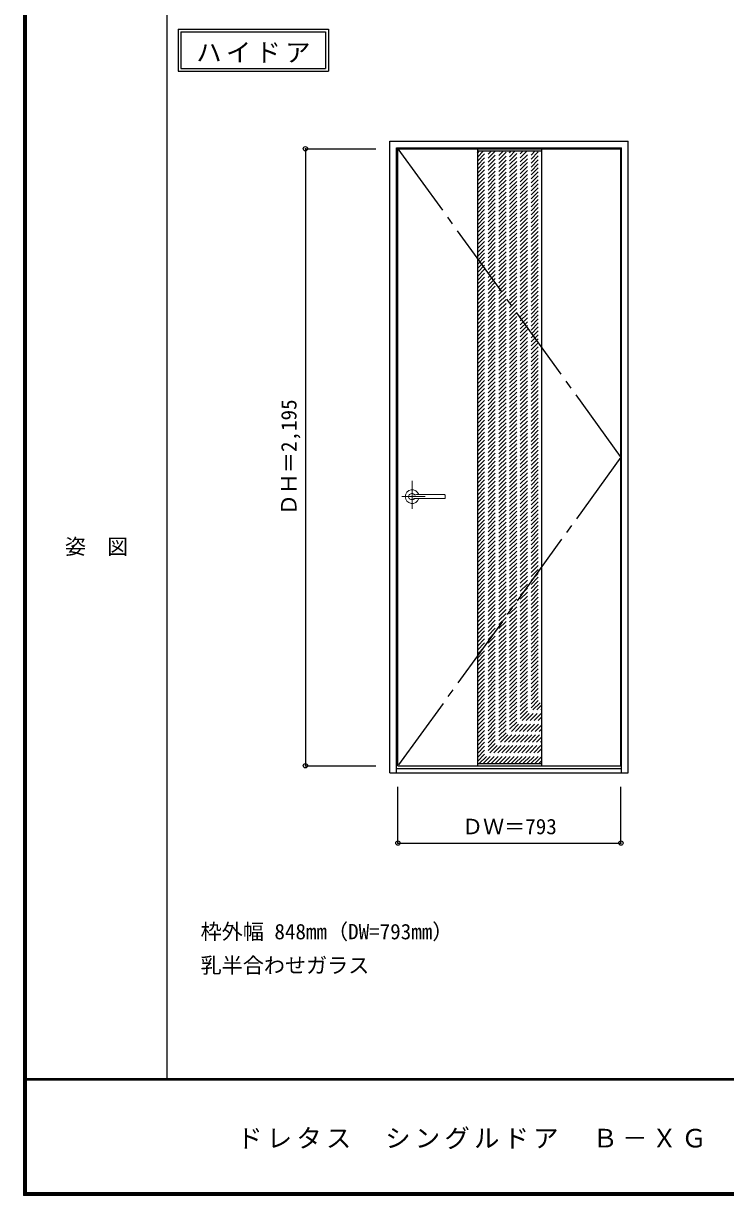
# Model space of a CAD drawing. Units: millimetres, scale not verified. Extents: x -6000 to 5700, y -4307 to 4175.
# Drawn here: x -6000 to -3503, y -4205 to -36 of the extents above; entities that cross this region are included whole.
import ezdxf
from ezdxf.enums import TextEntityAlignment as Align

# ---------------------------------------------------------------- set-up
doc = ezdxf.new("R2010")
doc.units = ezdxf.units.MM
doc.header["$LTSCALE"] = 30
doc.header["$PDMODE"] = 32
doc.header["$PDSIZE"] = 15
for name, pattern in [('CHAIN1', [8, 5, -1, 1, -1]), ('CHAIN2', [12, 9, -1, 1, -1]), ('DASHED1', [1.8, 1.2, -0.6])]:
    doc.linetypes.add(name, pattern=pattern)
for name, color, linetype in [('0-2_扉', 3, 'Continuous'), ('0-3_仕上げ', 3, 'Continuous'), ('0-4_枠', 3, 'Continuous'), ('0-7', 7, 'CHAIN2'), ('0-A_文字', 7, 'Continuous'), ('0-B_寸法', 7, 'Continuous'), ('0-C_ハッチ', 4, 'DASHED1'), ('F-1_枠', 6, 'Continuous'), ('F-A_文字', 7, 'Continuous')]:
    doc.layers.add(name, color=color, linetype=linetype)
doc.layers.add('0-5_レバー', color=7, linetype='Continuous', lineweight=18)
doc.styles.add('ＭＳ ゴシック', font='')
doc.styles.get('ＭＳ ゴシック').set_extended_font_data('MS Gothic')

msp = doc.modelspace()

# ---------------------------------------------------------------- linework, layer by layer
at = {"layer": '0-2_扉'}
for p, q in [((-4668.4, -481.25), (-3875.4, -481.25)), ((-4668.4, -2676.25), (-4668.4, -481.25)), ((-3875.4, -2676.25), (-3875.4, -481.25)), ((-4668.4, -2676.25), (-3875.4, -2676.25))]:
    msp.add_line(p, q, dxfattribs=at)
at = {"layer": '0-3_仕上げ'}
for p, q in [((-4385.9, -481.25), (-4385.9, -2676.25)), ((-4157.9, -481.25), (-4157.9, -2676.25))]:
    msp.add_line(p, q, dxfattribs=at)
at = {"layer": '0-3_仕上げ', "color": 7}
for p, q in [((-4385.9, -489.25), (-4157.9, -489.25)), ((-4385.9, -2668.25), (-4157.9, -2668.25))]:
    msp.add_line(p, q, dxfattribs=at)
at = {"layer": '0-4_枠'}
for p, q in [((-4697.4, -454.25), (-3849.4, -454.25)), ((-4697.4, -2701.25), (-4697.4, -454.25)), ((-3849.4, -2701.25), (-3849.4, -454.25)), ((-4673.4, -478.25), (-3873.4, -478.25)), ((-4673.4, -2701.25), (-4673.4, -478.25)), ((-3873.4, -2701.25), (-3873.4, -478.25)), ((-4697.4, -2701.25), (-3849.4, -2701.25)), ((-4673.4, -2686.25), (-3873.4, -2686.25))]:
    msp.add_line(p, q, dxfattribs=at)
at = {"layer": '0-5_レバー', "color": 4, "linetype": 'CHAIN1'}
for p, q in [((-4617.9, -1662.29), (-4617.9, -1762.14)), ((-4571.1, -1718.75), (-4654.12, -1718.75))]:
    msp.add_line(p, q, dxfattribs=at)
at = {"layer": '0-5_レバー'}
for q in [(-4500.9, -1713.26), (-4500.9, -1724.25)]:
    msp.add_line((-4500.9, -1718.75), q, dxfattribs=at)
for points in [[(-4607.94, -1711.76), (-4608.71, -1710.97), (-4610.68, -1709.6), (-4612.92, -1708.59), (-4615.36, -1707.96), (-4617.9, -1707.75), (-4620.44, -1707.96), (-4622.87, -1708.59), (-4625.12, -1709.6), (-4627.09, -1710.97), (-4628.71, -1712.64), (-4629.91, -1714.54), (-4630.65, -1716.6), (-4630.9, -1718.75), (-4630.65, -1720.9), (-4629.91, -1722.96), (-4628.71, -1724.86), (-4627.09, -1726.53), (-4625.12, -1727.9), (-4622.87, -1728.91), (-4620.44, -1729.54), (-4617.9, -1729.75), (-4615.36, -1729.54), (-4612.92, -1728.91), (-4610.68, -1727.9), (-4608.71, -1726.53), (-4607.94, -1725.74)], [(-4502.4, -1711.75), (-4512.13, -1711.75), (-4522.31, -1711.75), (-4531.91, -1711.75), (-4540.9, -1711.75), (-4549.31, -1711.75), (-4557.12, -1711.75), (-4563.94, -1711.75), (-4570.24, -1711.75), (-4576, -1711.75), (-4581.25, -1711.75), (-4586.04, -1711.75), (-4590.69, -1711.75), (-4594.9, -1711.75), (-4598.65, -1711.75), (-4600.65, -1711.75), (-4602.5, -1711.75), (-4604.51, -1711.76), (-4606.92, -1711.76), (-4608.41, -1711.76), (-4609.95, -1711.76), (-4611.47, -1711.76), (-4612.57, -1711.76), (-4613.03, -1711.76), (-4613.03, -1711.77)], [(-4612.88, -1725.74), (-4612.75, -1725.74), (-4612.31, -1725.74), (-4611.59, -1725.74), (-4610.57, -1725.74), (-4609.31, -1725.74), (-4607.96, -1725.74), (-4605.1, -1725.74), (-4602.12, -1725.75), (-4599.1, -1725.75), (-4596.06, -1725.75), (-4592.99, -1725.75), (-4589.91, -1725.75), (-4585.91, -1725.75), (-4581.5, -1725.75), (-4576.53, -1725.75), (-4571, -1725.75), (-4564.91, -1725.75), (-4558.26, -1725.75), (-4551.05, -1725.75), (-4542.46, -1725.75), (-4533.2, -1725.75), (-4523.26, -1725.75), (-4512.65, -1725.75), (-4502.4, -1725.75)], [(-4502.4, -1711.75), (-4511.48, -1711.75), (-4511.88, -1711.75)]]:
    msp.add_lwpolyline(points, dxfattribs=at)
for centre, radius, start, end in [((-4617.9, -1718.75), 24.55, 16.59952, 343.36736), ((-4502.4, -1713.25), 1.5, 0.00847, 89.9163), ((-4502.4, -1713.25), 1.5, 360, 90.17419), ((-4502.4, -1724.25), 1.5, 270.16419, 0), ((-4502.4, -1724.25), 1.5, 269.91059, 359.99153)]:
    msp.add_arc(centre, radius, start, end, dxfattribs=at)
at = {"layer": '0-7'}
msp.add_lwpolyline([(-4668.4, -481.25), (-3875.4, -1578.75), (-4668.4, -2676.25)], dxfattribs=at)
at = {"layer": '0-A_文字'}
for p, q in [((-5450, -55.5), (-5450, -205.5)), ((-5440, -65.5), (-4925.67, -65.5)), ((-4925.67, -65.5), (-4925.67, -195.5)), ((-5450, -205.5), (-4915.67, -205.5))]:
    msp.add_line(p, q, dxfattribs=at)
for points in [[(-5450, -55.5), (-4915.67, -55.5), (-4915.67, -205.5)], [(-5440, -65.5), (-5440, -195.5), (-4925.67, -195.5)]]:
    msp.add_lwpolyline(points, dxfattribs=at)
at = {"layer": '0-B_寸法', "color": 4}
for p, q in [((-4997.4, -481.25), (-4747.4, -481.25)), ((-4997.4, -481.25), (-4997.4, -2676.25)), ((-4997.4, -2676.25), (-4747.4, -2676.25)), ((-4668.4, -2951.25), (-4668.4, -2751.25)), ((-3875.4, -2951.25), (-3875.4, -2751.25)), ((-4668.4, -2951.25), (-3875.4, -2951.25))]:
    msp.add_line(p, q, dxfattribs=at)
at = {"layer": '0-B_寸法'}
for p in [(-4997.4, -481.25), (-4997.4, -2676.25), (-4668.4, -2951.25), (-3875.4, -2951.25)]:
    msp.add_point(p, dxfattribs=at)
at = {"layer": '0-C_ハッチ'}
for p, q in [((-4385.9, -708.94), (-4166.21, -489.25)), ((-4385.9, -694.8), (-4180.35, -489.25)), ((-4385.9, -680.66), (-4194.49, -489.25)), ((-4385.9, -666.52), (-4208.63, -489.25)), ((-4385.9, -652.38), (-4222.77, -489.25)), ((-4385.9, -638.23), (-4236.92, -489.25)), ((-4385.9, -624.09), (-4251.06, -489.25)), ((-4385.9, -609.95), (-4265.2, -489.25)), ((-4385.9, -595.81), (-4279.34, -489.25)), ((-4385.9, -581.67), (-4293.48, -489.25)), ((-4385.9, -567.52), (-4307.63, -489.25)), ((-4385.9, -553.38), (-4321.77, -489.25)), ((-4385.9, -539.24), (-4335.91, -489.25)), ((-4385.9, -525.1), (-4350.05, -489.25)), ((-4385.9, -510.95), (-4364.2, -489.25)), ((-4385.9, -496.81), (-4378.34, -489.25)), ((-4385.9, -723.09), (-4157.9, -495.09)), ((-4385.9, -737.23), (-4157.9, -509.23)), ((-4385.9, -751.37), (-4157.9, -523.37)), ((-4385.9, -765.51), (-4157.9, -537.51)), ((-4385.9, -779.66), (-4157.9, -551.66)), ((-4385.9, -793.8), (-4157.9, -565.8)), ((-4385.9, -807.94), (-4157.9, -579.94)), ((-4385.9, -822.08), (-4157.9, -594.08)), ((-4385.9, -836.22), (-4157.9, -608.22)), ((-4385.9, -850.37), (-4157.9, -622.37)), ((-4385.9, -864.51), (-4157.9, -636.51)), ((-4385.9, -878.65), (-4157.9, -650.65)), ((-4385.9, -892.79), (-4157.9, -664.79)), ((-4385.9, -906.93), (-4157.9, -678.93)), ((-4385.9, -921.08), (-4157.9, -693.08)), ((-4385.9, -935.22), (-4157.9, -707.22)), ((-4385.9, -949.36), (-4157.9, -721.36)), ((-4385.9, -963.5), (-4157.9, -735.5)), ((-4385.9, -977.65), (-4157.9, -749.65)), ((-4385.9, -991.79), (-4157.9, -763.79)), ((-4385.9, -1005.93), (-4157.9, -777.93)), ((-4385.9, -1020.07), (-4157.9, -792.07)), ((-4385.9, -1034.21), (-4157.9, -806.21)), ((-4385.9, -1048.36), (-4157.9, -820.36)), ((-4385.9, -1062.5), (-4157.9, -834.5)), ((-4385.9, -1076.64), (-4157.9, -848.64)), ((-4385.9, -1090.78), (-4157.9, -862.78)), ((-4385.9, -1104.92), (-4157.9, -876.92)), ((-4385.9, -1119.07), (-4157.9, -891.07)), ((-4385.9, -1133.21), (-4157.9, -905.21)), ((-4385.9, -1147.35), (-4157.9, -919.35)), ((-4385.9, -1161.49), (-4157.9, -933.49)), ((-4385.9, -1175.64), (-4157.9, -947.64)), ((-4385.9, -1189.78), (-4157.9, -961.78)), ((-4385.9, -1203.92), (-4157.9, -975.92)), ((-4385.9, -1218.06), (-4157.9, -990.06)), ((-4385.9, -1232.2), (-4157.9, -1004.2)), ((-4385.9, -1246.35), (-4157.9, -1018.35)), ((-4385.9, -1260.49), (-4157.9, -1032.49)), ((-4385.9, -1274.63), (-4157.9, -1046.63)), ((-4385.9, -1288.77), (-4157.9, -1060.77)), ((-4385.9, -1302.91), (-4157.9, -1074.91)), ((-4385.9, -1317.06), (-4157.9, -1089.06)), ((-4385.9, -1331.2), (-4157.9, -1103.2)), ((-4385.9, -1345.34), (-4157.9, -1117.34)), ((-4385.9, -1359.48), (-4157.9, -1131.48)), ((-4385.9, -1373.62), (-4157.9, -1145.62)), ((-4385.9, -1387.77), (-4157.9, -1159.77)), ((-4385.9, -1401.91), (-4157.9, -1173.91)), ((-4385.9, -1416.05), (-4157.9, -1188.05)), ((-4385.9, -1430.19), (-4157.9, -1202.19)), ((-4385.9, -1444.34), (-4157.9, -1216.34)), ((-4385.9, -1458.48), (-4157.9, -1230.48)), ((-4385.9, -1472.62), (-4157.9, -1244.62)), ((-4385.9, -1486.76), (-4157.9, -1258.76)), ((-4385.9, -1500.9), (-4157.9, -1272.9)), ((-4385.9, -1515.05), (-4157.9, -1287.05)), ((-4385.9, -1529.19), (-4157.9, -1301.19)), ((-4385.9, -1543.33), (-4157.9, -1315.33)), ((-4385.9, -1557.47), (-4157.9, -1329.47)), ((-4385.9, -1571.61), (-4157.9, -1343.61)), ((-4385.9, -1585.76), (-4157.9, -1357.76)), ((-4385.9, -1599.9), (-4157.9, -1371.9)), ((-4385.9, -1614.04), (-4157.9, -1386.04)), ((-4385.9, -1628.18), (-4157.9, -1400.18)), ((-4385.9, -1642.33), (-4157.9, -1414.33)), ((-4385.9, -1656.47), (-4157.9, -1428.47)), ((-4385.9, -1670.61), (-4157.9, -1442.61)), ((-4385.9, -1684.75), (-4157.9, -1456.75)), ((-4385.9, -1698.89), (-4157.9, -1470.89)), ((-4385.9, -1713.04), (-4157.9, -1485.04)), ((-4385.9, -1727.18), (-4157.9, -1499.18)), ((-4385.9, -1741.32), (-4157.9, -1513.32)), ((-4385.9, -1755.46), (-4157.9, -1527.46)), ((-4385.9, -1769.6), (-4157.9, -1541.6)), ((-4385.9, -1783.75), (-4157.9, -1555.75)), ((-4385.9, -1797.89), (-4157.9, -1569.89)), ((-4385.9, -1812.03), (-4157.9, -1584.03)), ((-4385.9, -1826.17), (-4157.9, -1598.17)), ((-4385.9, -1840.32), (-4157.9, -1612.32)), ((-4385.9, -1854.46), (-4157.9, -1626.46)), ((-4385.9, -1868.6), (-4157.9, -1640.6)), ((-4385.9, -1882.74), (-4157.9, -1654.74)), ((-4385.9, -1896.88), (-4157.9, -1668.88)), ((-4385.9, -1911.03), (-4157.9, -1683.03)), ((-4385.9, -1925.17), (-4157.9, -1697.17)), ((-4385.9, -1939.31), (-4157.9, -1711.31)), ((-4385.9, -1953.45), (-4157.9, -1725.45)), ((-4385.9, -1967.59), (-4157.9, -1739.59)), ((-4385.9, -1981.74), (-4157.9, -1753.74)), ((-4385.9, -1995.88), (-4157.9, -1767.88)), ((-4385.9, -2010.02), (-4157.9, -1782.02)), ((-4385.9, -2024.16), (-4157.9, -1796.16)), ((-4385.9, -2038.31), (-4157.9, -1810.31)), ((-4385.9, -2052.45), (-4157.9, -1824.45)), ((-4385.9, -2066.59), (-4157.9, -1838.59)), ((-4385.9, -2080.73), (-4157.9, -1852.73)), ((-4385.9, -2094.87), (-4157.9, -1866.87)), ((-4385.9, -2109.02), (-4157.9, -1881.02)), ((-4385.9, -2123.16), (-4157.9, -1895.16)), ((-4385.9, -2137.3), (-4157.9, -1909.3)), ((-4385.9, -2151.44), (-4157.9, -1923.44)), ((-4385.9, -2165.58), (-4157.9, -1937.58)), ((-4385.9, -2179.73), (-4157.9, -1951.73)), ((-4385.9, -2193.87), (-4157.9, -1965.87)), ((-4385.9, -2208.01), (-4157.9, -1980.01)), ((-4385.9, -2222.15), (-4157.9, -1994.15)), ((-4385.9, -2236.3), (-4157.9, -2008.3)), ((-4385.9, -2250.44), (-4157.9, -2022.44)), ((-4385.9, -2264.58), (-4157.9, -2036.58)), ((-4385.9, -2278.72), (-4157.9, -2050.72)), ((-4385.9, -2292.86), (-4157.9, -2064.86)), ((-4385.9, -2307.01), (-4157.9, -2079.01)), ((-4385.9, -2321.15), (-4157.9, -2093.15)), ((-4385.9, -2335.29), (-4157.9, -2107.29)), ((-4385.9, -2349.43), (-4157.9, -2121.43)), ((-4385.9, -2363.57), (-4157.9, -2135.57)), ((-4385.9, -2377.72), (-4157.9, -2149.72)), ((-4385.9, -2391.86), (-4157.9, -2163.86)), ((-4385.9, -2406), (-4157.9, -2178)), ((-4385.9, -2420.14), (-4157.9, -2192.14)), ((-4385.9, -2434.29), (-4157.9, -2206.29)), ((-4385.9, -2448.43), (-4157.9, -2220.43)), ((-4385.9, -2462.57), (-4157.9, -2234.57)), ((-4385.9, -2476.71), (-4157.9, -2248.71)), ((-4385.9, -2490.85), (-4157.9, -2262.85)), ((-4385.9, -2505), (-4157.9, -2277)), ((-4385.9, -2519.14), (-4157.9, -2291.14)), ((-4385.9, -2533.28), (-4157.9, -2305.28)), ((-4385.9, -2547.42), (-4157.9, -2319.42)), ((-4385.9, -2561.56), (-4157.9, -2333.56)), ((-4385.9, -2575.71), (-4157.9, -2347.71)), ((-4385.9, -2589.85), (-4157.9, -2361.85)), ((-4385.9, -2603.99), (-4157.9, -2375.99)), ((-4385.9, -2618.13), (-4157.9, -2390.13)), ((-4385.9, -2632.27), (-4157.9, -2404.27)), ((-4385.9, -2646.42), (-4157.9, -2418.42)), ((-4385.9, -2660.56), (-4157.9, -2432.56)), ((-4379.45, -2668.25), (-4157.9, -2446.7)), ((-4365.31, -2668.25), (-4157.9, -2460.84)), ((-4351.16, -2668.25), (-4157.9, -2474.99)), ((-4337.02, -2668.25), (-4157.9, -2489.13)), ((-4322.88, -2668.25), (-4157.9, -2503.27)), ((-4308.74, -2668.25), (-4157.9, -2517.41)), ((-4294.6, -2668.25), (-4157.9, -2531.55)), ((-4280.45, -2668.25), (-4157.9, -2545.7)), ((-4266.31, -2668.25), (-4157.9, -2559.84)), ((-4252.17, -2668.25), (-4157.9, -2573.98)), ((-4238.03, -2668.25), (-4157.9, -2588.12)), ((-4223.89, -2668.25), (-4157.9, -2602.26)), ((-4209.74, -2668.25), (-4157.9, -2616.41)), ((-4195.6, -2668.25), (-4157.9, -2630.55)), ((-4181.46, -2668.25), (-4157.9, -2644.69)), ((-4167.32, -2668.25), (-4157.9, -2658.83))]:
    msp.add_line(p, q, dxfattribs=at)
at = {"layer": 'F-1_枠'}
for p, q in [((-6000, 4175), (-6000, -4205)), ((-5995, 4175), (-5995, -4205)), ((-5990, 4175), (-5990, -4205)), ((-5490, 4175), (-5490, -3790)), ((5700, -3790), (-6000, -3790)), ((5700, -3795), (-6000, -3795)), ((5700, -4195), (-6000, -4195)), ((5700, -4200), (-6000, -4200)), ((5700, -4205), (-6000, -4205))]:
    msp.add_line(p, q, dxfattribs=at)

# ---------------------------------------------------------------- texts
at = {"layer": '0-A_文字', "style": 'ＭＳ ゴシック'}
for s, p in [('枠外幅 848mm（DW=793mm）', (-5370, -3310)), ('乳半合わせガラス', (-5370, -3430))]:
    msp.add_text(s, height=54.99, dxfattribs=at).set_placement(p, align=Align.BOTTOM_LEFT)
at = {"layer": '0-A_文字', "insert": (-5385.34, -175.5), "char_height": 65.98, "attachment_point": 7, "style": 'ＭＳ ゴシック'}
msp.add_mtext('\\T1.17;ハイドア', dxfattribs=at)
at = {"layer": '0-B_寸法', "style": 'ＭＳ ゴシック'}
msp.add_text('ＤＨ＝2,195', height=54.99, rotation=90, dxfattribs=at).set_placement((-5012.4, -1785), align=Align.BOTTOM_LEFT)
msp.add_text('ＤＷ＝793', height=54.99, dxfattribs=at).set_placement((-4440.65, -2936.25), align=Align.BOTTOM_LEFT)
at = {"layer": 'F-A_文字', "style": 'ＭＳ ゴシック'}
msp.add_text('姿\u3000図', height=54.99, dxfattribs=at).set_placement((-5852.5, -1940.25), align=Align.BOTTOM_LEFT)
at = {"layer": 'F-A_文字', "insert": (-5240, -4040), "char_height": 65.98, "attachment_point": 7, "style": 'ＭＳ ゴシック'}
msp.add_mtext('\\T1.17;ドレタス\u3000シングルドア\u3000Ｂ－ＸＧ', dxfattribs=at)

doc.saveas('drawing.dxf')
